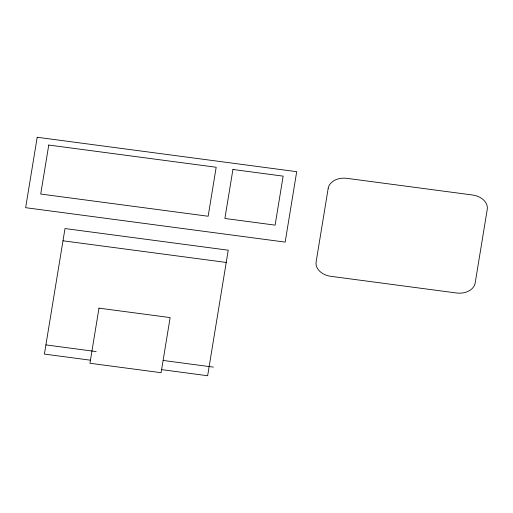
<?xml version="1.0" encoding="UTF-8"?>
<svg xmlns="http://www.w3.org/2000/svg" width="513" height="513" viewBox="0 0 513 513"><rect width="100%" height="100%" fill="white"/><g stroke="black" fill="none" stroke-linecap="round" stroke-linejoin="round"><path stroke-width="0.77" d="M62.984 240.796L226.227 262.444M45.913 344.903L96.143 351.565M163.115 360.447L213.337 367.109M90.448 360.197L44.407 354.085L64.997 228.548L228.234 250.203L207.643 375.74L161.601 369.629M37.199 137.26L25.65 207.688L285.157 242.104L296.706 171.682L37.199 137.26M48.754 145.051L40.719 194.042L208.143 216.249L216.178 167.257L48.754 145.051M98.983 308.146L89.948 363.262L161.101 372.695L170.136 317.579L98.983 308.146M232.921 169.476L224.886 218.467L275.109 225.13L283.144 176.139L232.921 169.476M328.185 188.374L316.13 261.861A16.897 12.395 5.5 0 0 330.866 276.321L456.435 292.981A16.897 12.395 5.5 0 0 475.179 282.952L487.241 209.464A16.903 12.402 5.5 0 0 472.505 194.998L346.935 178.344A16.903 12.402 5.5 0 0 328.179 188.367"/></g></svg>
